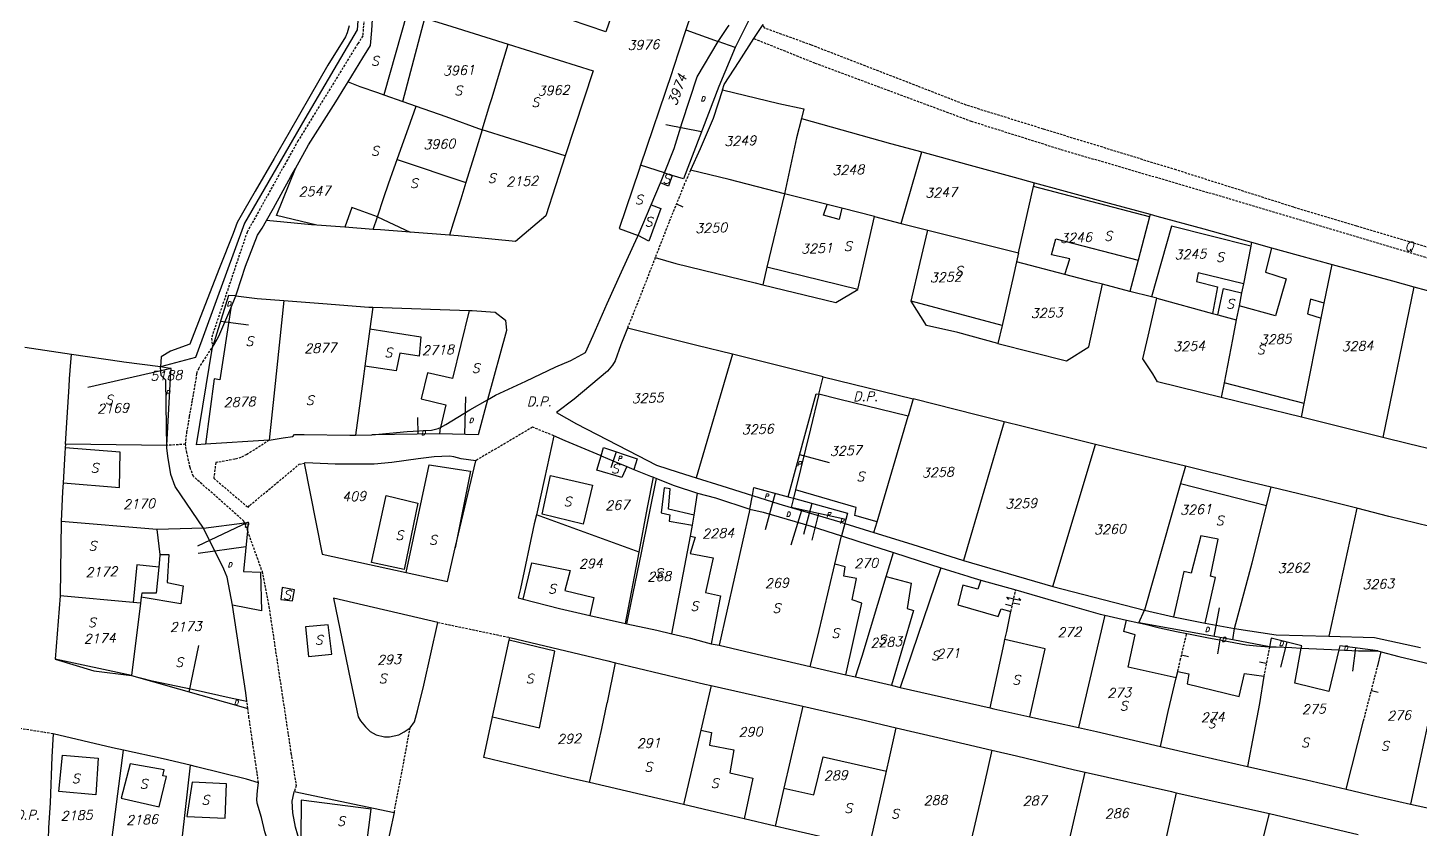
# Model space of a CAD drawing. Extents: x -334462 to -332769, y -29481 to -26664.
# Drawn here: x -334000.6 to -333851.5, y -28649.1 to -28563.3 of the extents above; entities that cross this region are included whole.
import ezdxf
from ezdxf.enums import TextEntityAlignment as Align

# ---------------------------------------------------------------- set-up
doc = ezdxf.new("R2010")
doc.units = 0
doc.header["$MEASUREMENT"] = 0
doc.linetypes.add('HIDDEN', pattern=[0.375, 0.25, -0.125])
for name, color, linetype in [('17', 7, 'CONTINUOUS'), ('18', 7, 'CONTINUOUS'), ('19', 7, 'CONTINUOUS'), ('DP$DIVIDING$LINE', 7, 'CONTINUOUS'), ('EASEMENT$BOUNDA$', 7, 'CONTINUOUS'), ('ENC$$ST$$A$$TEXT', 7, 'CONTINUOUS'), ('ENCRO$$AREA$TEXT', 7, 'CONTINUOUS'), ('ENCROACHED$WALL', 7, 'CONTINUOUS'), ('MAP$SHEET$BOUND$', 7, 'CONTINUOUS'), ('PARCEL$BOUNDARY', 7, 'CONTINUOUS'), ('PARCEL$NUMBER', 7, 'CONTINUOUS'), ('SECTION$$A$', 7, 'CONTINUOUS'), ('STRUC$$FOOTPRINT', 7, 'CONTINUOUS')]:
    doc.layers.add(name, color=color, linetype=linetype)
doc.styles.add('ITALICT', font='ITALICT', dxfattribs={"height": 0.2})

# ---------------------------------------------------------------- blocks, each defined once
blk = doc.blocks.new('HOOK')
at = {"layer": '19', "color": 7, "linetype": 'Continuous'}
for p, q in [((0, 0.75), (-0.17, 0.5)), ((0, 0), (0, 0.75)), ((0, -0.75), (0, 0)), ((0.17, -0.5), (0, -0.75))]:
    blk.add_line(p, q, dxfattribs=at)

msp = doc.modelspace()

# ---------------------------------------------------------------- linework, layer by layer
at = {"layer": '17', "color": 1, "linetype": 'Continuous'}
for p, q in [((-333931.17, -28582.11), (-333930.48, -28582.4)), ((-333877.06, -28630.38), (-333876.33, -28630.56)), ((-333867.99, -28631.31), (-333868.72, -28631.17)), ((-333856.73, -28634.19), (-333856, -28634.38))]:
    msp.add_line(p, q, dxfattribs=at)
at = {"layer": '18', "color": 1, "linetype": 'Continuous'}
for p, q in [((-333895.2, -28625.16), (-333895.93, -28625)), ((-333895.12, -28624.82), (-333894.39, -28624.98))]:
    msp.add_line(p, q, dxfattribs=at)
at = {"layer": 'DP$DIVIDING$LINE', "color": 2, "linetype": 'HIDDEN'}
for p, q in [((-333983.76, -28607.84), (-333985.74, -28607.96)), ((-333977.43, -28616.24), (-333977.12, -28617.12)), ((-333977.07, -28636.15), (-333977.17, -28635.36))]:
    msp.add_line(p, q, dxfattribs=at)
at = {"layer": 'DP$DIVIDING$LINE', "color": 30, "linetype": 'HIDDEN'}
for p, q in [((-333956.71, -28626.92), (-333949.01, -28628.53)), ((-333997.93, -28638.84), (-334002.89, -28638.06)), ((-333961.39, -28647.26), (-333959.68, -28638.19))]:
    msp.add_line(p, q, dxfattribs=at)
at = {"layer": 'DP$DIVIDING$LINE', "color": 2, "linetype": 'HIDDEN'}
for points in [[(-333955.18, -28516.8), (-333955.44, -28517.5), (-333957.2, -28522.67), (-333957.49, -28523.61), (-333958.06, -28528.82), (-333958, -28530.19), (-333957.59, -28533.8), (-333963.49, -28553.32), (-333963.9, -28554.79), (-333964.15, -28555.82), (-333964.27, -28557.05), (-333964.76, -28564.1), (-333965.31, -28564.98), (-333971.71, -28575.36), (-333972.83, -28577.37), (-333977.15, -28585.12), (-333980.98, -28596.49), (-333980.84, -28597.43)], [(-333933.44, -28587.85), (-333935.2, -28592.39), (-333936.42, -28595.42)], [(-333983.76, -28607.84), (-333983.6, -28606.58), (-333983.31, -28604.88), (-333983.01, -28603.13), (-333982.61, -28600.92), (-333982.54, -28600.26), (-333982.33, -28599.74), (-333981.9, -28599), (-333980.84, -28597.43)], [(-333944.29, -28606.94), (-333946.58, -28606.01), (-333952.67, -28609.6)], [(-333974.78, -28607.42), (-333977.19, -28608.95), (-333977.81, -28609.26), (-333978.45, -28609.44), (-333980.51, -28609.81), (-333980.72, -28611.48), (-333977.05, -28614.6), (-333976.87, -28614.39), (-333971.57, -28609.99), (-333971.04, -28609.87)], [(-333977.43, -28616.24), (-333977.49, -28616.08), (-333982.9, -28611.28), (-333983.25, -28610.33), (-333983.6, -28608.77), (-333983.76, -28607.84)], [(-333977.12, -28617.12), (-333975.55, -28621.46), (-333974.82, -28625.21), (-333972.45, -28640.92), (-333971.9, -28644.38), (-333972.1, -28645.01)], [(-333975.94, -28644.11), (-333975.94, -28644.08), (-333976.07, -28643.03), (-333976.24, -28641.91), (-333976.55, -28639.85), (-333976.95, -28637.09), (-333977.07, -28636.15)]]:
    msp.add_lwpolyline(points, dxfattribs=at)
at = {"layer": 'EASEMENT$BOUNDA$', "color": 3, "linetype": 'HIDDEN'}
for points in [[(-333845.84, -28588.23), (-333858.29, -28584.48), (-333865.05, -28582.46), (-333877.63, -28578.47), (-333891.87, -28574.09), (-333900.12, -28571.53), (-333905.3, -28569.51), (-333916.71, -28565.1), (-333921.74, -28563.27), (-333921.89, -28562.88)], [(-333922.86, -28564.4), (-333916.33, -28567.02), (-333899.61, -28573.24), (-333889.98, -28576.28), (-333872.02, -28581.52), (-333855.86, -28586.34), (-333846.12, -28589.24)]]:
    msp.add_lwpolyline(points, dxfattribs=at)
at = {"layer": 'ENC$$ST$$A$$TEXT', "color": 1, "linetype": 'Continuous'}
for p, q in [((-333985.3, -28599.73), (-333994.2, -28601.75)), ((-333953.84, -28606.79), (-333953.73, -28602.76)), ((-333937.63, -28608.64), (-333938.21, -28610.37)), ((-333917.97, -28608.95), (-333914.81, -28609.81)), ((-333920.59, -28613.08), (-333921.67, -28616.99)), ((-333917.78, -28614.93), (-333918.9, -28618.65)), ((-333977.03, -28616.19), (-333982.48, -28618.75)), ((-333915.95, -28615.26), (-333916.65, -28618.12)), ((-333977.29, -28618.83), (-333982.39, -28619.53)), ((-333983.35, -28634.38), (-333982.32, -28629.4)), ((-333865.79, -28629.02), (-333866.47, -28631.7)), ((-333858.42, -28629.65), (-333858.76, -28632.12))]:
    msp.add_line(p, q, dxfattribs=at)
at = {"layer": 'ENCRO$$AREA$TEXT', "color": 5, "linetype": 'Continuous'}
for p, q in [((-333928.49, -28574.4), (-333932.3, -28573.63)), ((-333979.99, -28594.67), (-333977, -28595.04)), ((-333958.83, -28606.75), (-333958.86, -28604.97)), ((-333916.65, -28614.17), (-333917.57, -28617.5)), ((-333873.59, -28628.43), (-333873.02, -28625.35)), ((-333872.92, -28628.56), (-333873.23, -28630.29))]:
    msp.add_line(p, q, dxfattribs=at)
at = {"layer": 'ENCROACHED$WALL', "color": 5, "linetype": 'Continuous'}
for p, q in [((-333920.37, -28556.38), (-333924.89, -28565.36)), ((-333924.89, -28565.36), (-333926.69, -28564.72)), ((-333956.51, -28606.71), (-333963.78, -28606.83)), ((-333881.63, -28626.96), (-333881.04, -28625.6)), ((-333871.58, -28628.8), (-333881.63, -28626.96)), ((-333871.58, -28628.8), (-333871.39, -28627.56)), ((-333867.63, -28629.52), (-333871.58, -28628.8))]:
    msp.add_line(p, q, dxfattribs=at)
for points in [[(-333924.89, -28565.36), (-333926.62, -28569.54), (-333930.42, -28579.43), (-333931.64, -28579.06)], [(-333978.36, -28591.96), (-333979.13, -28591.9), (-333980.84, -28597.43)], [(-333918.63, -28613.62), (-333912.84, -28615.22), (-333913.02, -28615.91)]]:
    msp.add_lwpolyline(points, dxfattribs=at)
at = {"layer": 'MAP$SHEET$BOUND$', "color": 6, "linetype": 'Continuous'}
msp.add_lwpolyline([(-333956.26, -28516.46), (-333958.17, -28523.2), (-333958.68, -28528.05), (-333958.36, -28533.69), (-333964.73, -28554.66), (-333965.37, -28563.45), (-333970.95, -28573.01), (-333977.44, -28584.16), (-333982.66, -28598.56), (-333986.44, -28599.55)], dxfattribs=at)
at = {"layer": 'PARCEL$BOUNDARY', "color": 7, "linetype": 'Continuous'}
for p, q in [((-333927.04, -28554.09), (-333930.15, -28563.46)), ((-333930.15, -28563.46), (-333926.69, -28564.72)), ((-333922.86, -28564.4), (-333921.89, -28562.88)), ((-333962.52, -28570.42), (-333960.46, -28571.14)), ((-333960.46, -28571.14), (-333959.03, -28571.65)), ((-333943.09, -28576.97), (-333951.99, -28574.18)), ((-333907.08, -28584.2), (-333904.89, -28576.53)), ((-333932.88, -28579.83), (-333932.46, -28578.78)), ((-333933.89, -28582.22), (-333932.88, -28579.83)), ((-333894.54, -28587.33), (-333892.92, -28580.25)), ((-333892.92, -28580.25), (-333892.83, -28579.83)), ((-333935.27, -28585.48), (-333933.89, -28582.22)), ((-333919.61, -28581.01), (-333921.47, -28588.87)), ((-333915.04, -28582.17), (-333919.61, -28581.01)), ((-333913.46, -28582.57), (-333915.04, -28582.17)), ((-333963.66, -28584.83), (-333963.2, -28583.5)), ((-333909.97, -28583.46), (-333913.46, -28582.57)), ((-333911.73, -28591.27), (-333909.97, -28583.46)), ((-333909.97, -28583.46), (-333907.08, -28584.2)), ((-333880.51, -28583.49), (-333881.72, -28588.13)), ((-333880.43, -28583.21), (-333880.51, -28583.49)), ((-333966.67, -28584.6), (-333969.68, -28584.37)), ((-333963.66, -28584.83), (-333966.67, -28584.6)), ((-333955.46, -28585.44), (-333959.7, -28585.13)), ((-333907.08, -28584.2), (-333904.23, -28584.93)), ((-333869.66, -28586.63), (-333870.44, -28590.65)), ((-333869.57, -28586.2), (-333869.66, -28586.63)), ((-333869.57, -28586.2), (-333867.44, -28586.79)), ((-333894.54, -28587.33), (-333894.75, -28588.29)), ((-333881.72, -28588.13), (-333882.59, -28591.47)), ((-333921.47, -28588.87), (-333921.92, -28590.77)), ((-333889.56, -28589.65), (-333894.75, -28588.29)), ((-333861.78, -28592.72), (-333860.95, -28588.58)), ((-333882.59, -28591.47), (-333885.52, -28590.71)), ((-333870.44, -28590.65), (-333870.63, -28591.61)), ((-333852.19, -28590.98), (-333855.51, -28607.1)), ((-333852.19, -28590.98), (-333846.99, -28592.39)), ((-333978.91, -28593.26), (-333978.36, -28591.96)), ((-333880.28, -28592.06), (-333882.59, -28591.47)), ((-333879.72, -28592.2), (-333880.28, -28592.06)), ((-333879.72, -28592.2), (-333873.74, -28593.83)), ((-333870.63, -28591.61), (-333870.91, -28593.02)), ((-333963.68, -28593.17), (-333963.99, -28595.48)), ((-333963.68, -28593.17), (-333953.35, -28593.52)), ((-333873.74, -28593.83), (-333873.19, -28593.98)), ((-333873.19, -28593.98), (-333871.2, -28594.53)), ((-333870.91, -28593.02), (-333871.2, -28594.53)), ((-333862.1, -28594.33), (-333861.78, -28592.72)), ((-333963.99, -28595.48), (-333964.53, -28599.47)), ((-333896.28, -28595.11), (-333896.75, -28597.06)), ((-333863.92, -28603.49), (-333862.1, -28594.33)), ((-333925.17, -28598.21), (-333929.07, -28611.44)), ((-333915.46, -28600.63), (-333925.17, -28598.21)), ((-333915.9, -28602.49), (-333915.46, -28600.63)), ((-333915.46, -28600.63), (-333905.82, -28602.98)), ((-333872.52, -28601.26), (-333872.83, -28602.84)), ((-333905.82, -28602.98), (-333906.36, -28604.85)), ((-333864.21, -28604.95), (-333863.92, -28603.49)), ((-333909.68, -28616.15), (-333906.36, -28604.85)), ((-333896.07, -28605.43), (-333900.42, -28620.27)), ((-333974.78, -28607.42), (-333981.6, -28607.84)), ((-333965.54, -28606.86), (-333963.78, -28606.83)), ((-333996.61, -28607.82), (-333996.63, -28608.21)), ((-333985.74, -28607.96), (-333996.61, -28607.82)), ((-333890.87, -28623.08), (-333886.27, -28607.87)), ((-333954.85, -28618.92), (-333952.67, -28609.6)), ((-333936.49, -28610.22), (-333935.74, -28610.53)), ((-333876.65, -28610.18), (-333877.19, -28612.05)), ((-333933.62, -28611.38), (-333933.3, -28611.49)), ((-333877.19, -28612.05), (-333881.04, -28625.6)), ((-333929.28, -28615.42), (-333928.91, -28613.06)), ((-333918.41, -28612.73), (-333918.63, -28613.62)), ((-333867.96, -28614.4), (-333867.47, -28612.43)), ((-333923.29, -28614.78), (-333926.59, -28629.36)), ((-333918.63, -28613.62), (-333918.87, -28614.6)), ((-333858.29, -28614.67), (-333861.3, -28628.4)), ((-333997.05, -28616.1), (-333997.17, -28624.08)), ((-333986.81, -28616.96), (-333997.05, -28616.1)), ((-333935.17, -28619.38), (-333946.17, -28615.4)), ((-333929.65, -28617.67), (-333929.46, -28616.5)), ((-333929.46, -28616.5), (-333929.28, -28615.42)), ((-333913.13, -28616.32), (-333910.01, -28617.28)), ((-333910.01, -28617.28), (-333909.68, -28616.15)), ((-333981.83, -28616.83), (-333986.81, -28616.96)), ((-333986.81, -28616.96), (-333986.49, -28619.65)), ((-333931.65, -28628.14), (-333929.65, -28617.67)), ((-333914.2, -28620.69), (-333913.48, -28617.66)), ((-333936.64, -28627.03), (-333935.17, -28619.38)), ((-333908.71, -28622.01), (-333907.92, -28619.44)), ((-333900.42, -28620.27), (-333890.87, -28623.08)), ((-333902.86, -28621.06), (-333907.19, -28633.87)), ((-333898.58, -28622.38), (-333894.83, -28623.44)), ((-333890.87, -28623.08), (-333881.04, -28625.6)), ((-333997.17, -28624.08), (-333997.7, -28630.86)), ((-333989.34, -28624.8), (-333997.17, -28624.08)), ((-333988.56, -28624.87), (-333989.52, -28632.6)), ((-333988.56, -28624.87), (-333989.34, -28624.8)), ((-333988.49, -28624.22), (-333988.56, -28624.87)), ((-333885.27, -28626.14), (-333888.12, -28638.18)), ((-333885.27, -28626.14), (-333882.97, -28626.66)), ((-333882.97, -28626.66), (-333881.63, -28626.96)), ((-333881.04, -28625.6), (-333877.94, -28626.33)), ((-333877.94, -28626.33), (-333874.52, -28627)), ((-333936.64, -28627.03), (-333936.47, -28627.07)), ((-333874.52, -28627), (-333871.39, -28627.56)), ((-333950.85, -28637.04), (-333949.07, -28628.82)), ((-333949.07, -28628.82), (-333949.01, -28628.53)), ((-333927.44, -28629.21), (-333926.59, -28629.36)), ((-333856.09, -28631.7), (-333855.67, -28630.07)), ((-333856.05, -28629.97), (-333855.67, -28630.07)), ((-333916.83, -28631.65), (-333913.03, -28632.52)), ((-333913.03, -28632.52), (-333911.98, -28632.76)), ((-333911.98, -28632.76), (-333908.14, -28633.65)), ((-333877.64, -28632.86), (-333877.48, -28632.18)), ((-333849.38, -28631.6), (-333852.53, -28646.37)), ((-333927.43, -28633.69), (-333928.54, -28638.45)), ((-333927.43, -28633.69), (-333917.63, -28635.9)), ((-333907.19, -28633.87), (-333897.58, -28636.08)), ((-333917.63, -28635.9), (-333919.66, -28644.66)), ((-333893.32, -28637.03), (-333888.12, -28638.18)), ((-333928.54, -28638.45), (-333930.4, -28646.42)), ((-333859.45, -28644.77), (-333857.57, -28637.46)), ((-333991.74, -28651.07), (-333990.4, -28640.59)), ((-333983.25, -28642.22), (-333984.42, -28652.64)), ((-333910.51, -28651.07), (-333908.67, -28642.83)), ((-333919.66, -28644.66), (-333920.6, -28648.73)), ((-333972.1, -28645.01), (-333961.39, -28647.26)), ((-333877.66, -28645.15), (-333880.48, -28657.81)), ((-333877.66, -28645.15), (-333867.65, -28647.37)), ((-333870.83, -28660.03), (-333867.65, -28647.37)), ((-333867.65, -28647.37), (-333858.15, -28649.62)), ((-333920.6, -28648.73), (-333923.93, -28647.95))]:
    msp.add_line(p, q, dxfattribs=at)
at = {"layer": 'PARCEL$BOUNDARY', "color": 2, "linetype": 'HIDDEN'}
for p, q in [((-333895.34, -28625.76), (-333894.83, -28623.44)), ((-333857.57, -28637.46), (-333856.09, -28631.7))]:
    msp.add_line(p, q, dxfattribs=at)
at = {"layer": 'PARCEL$BOUNDARY', "color": 7, "linetype": 'Continuous'}
for points in [[(-333937.32, -28559.63), (-333938.72, -28563.69), (-333944.41, -28561.76), (-333947.12, -28560.89)], [(-333966.33, -28569.05), (-333964.76, -28566.47), (-333963.95, -28565.13), (-333963.79, -28563.53), (-333963.61, -28560.5)], [(-333958.12, -28562.21), (-333955.22, -28563.1), (-333949.19, -28565.01)], [(-333966.23, -28563.04), (-333966.44, -28563.8), (-333966.62, -28564.21), (-333968.51, -28567.25), (-333970.43, -28570.61), (-333972.65, -28574.47), (-333974.25, -28577.25), (-333976.27, -28580.73), (-333977.5, -28582.86), (-333978.22, -28584.08), (-333978.66, -28585.29), (-333980.1, -28588.95), (-333981.43, -28592.35), (-333983.27, -28597.12), (-333985.37, -28597.89), (-333986.37, -28598.48), (-333986.44, -28599.55)], [(-333930.15, -28563.46), (-333931.52, -28567.59), (-333931.71, -28568.16), (-333935.02, -28577.94)], [(-333926.69, -28564.72), (-333925.68, -28563.21), (-333925.52, -28562.95)], [(-333951.99, -28574.18), (-333951.14, -28571.46), (-333950.9, -28570.7), (-333950.1, -28568.06), (-333949.19, -28565.01)], [(-333949.19, -28565.01), (-333940.07, -28567.84), (-333943.09, -28576.97)], [(-333932.46, -28578.78), (-333931.4, -28576.17), (-333930.55, -28573.38), (-333928.95, -28568.5), (-333926.69, -28564.72)], [(-333926.23, -28569.88), (-333926.05, -28569.31), (-333924.44, -28566.84), (-333922.86, -28564.4)], [(-333971.98, -28578.31), (-333970.59, -28575.79), (-333967.64, -28571.19), (-333966.68, -28569.62), (-333966.33, -28569.05)], [(-333966.33, -28569.05), (-333965.07, -28569.52), (-333963.18, -28570.18), (-333962.52, -28570.42)], [(-333926.23, -28569.88), (-333927.24, -28572.95), (-333928.62, -28576.2), (-333929.65, -28578.5)], [(-333926.23, -28569.88), (-333920.2, -28571.34), (-333917.51, -28571.93), (-333917.77, -28572.95)], [(-333961.09, -28577.34), (-333960.88, -28576.75), (-333959.88, -28573.95), (-333959.03, -28571.65)], [(-333959.03, -28571.65), (-333955.85, -28572.76), (-333951.99, -28574.18)], [(-333917.77, -28572.95), (-333918.3, -28575.02), (-333919.61, -28581.01)], [(-333917.77, -28572.95), (-333908.23, -28575.63), (-333904.89, -28576.53)], [(-333951.99, -28574.18), (-333952.69, -28576.48), (-333953.71, -28579.81)], [(-333963.2, -28583.5), (-333962.5, -28581.43), (-333962, -28579.97), (-333961.4, -28578.23), (-333961.09, -28577.34)], [(-333943.09, -28576.97), (-333945.17, -28583.39), (-333948.39, -28586.12), (-333950.93, -28585.87), (-333954.55, -28585.51), (-333955.46, -28585.44)], [(-333904.89, -28576.53), (-333900.09, -28577.86), (-333895, -28579.24), (-333892.83, -28579.83)], [(-333975.07, -28583.88), (-333974.34, -28582.56), (-333972.46, -28579.18), (-333971.98, -28578.31)], [(-333935.02, -28577.94), (-333935.17, -28578.42), (-333937.31, -28584.72), (-333935.27, -28585.48)], [(-333919.61, -28581.01), (-333925.53, -28579.5), (-333929.65, -28578.5)], [(-333953.71, -28579.81), (-333954.25, -28581.59), (-333955.07, -28584.18), (-333955.46, -28585.44)], [(-333892.83, -28579.83), (-333889.91, -28580.63), (-333884.82, -28582.01), (-333880.43, -28583.21)], [(-333880.43, -28583.21), (-333879.73, -28583.4), (-333874.67, -28584.78), (-333869.57, -28586.2)], [(-333978.36, -28591.96), (-333978.24, -28591.64), (-333977.31, -28588.78), (-333976.03, -28585.46), (-333975.52, -28584.7), (-333975.07, -28583.88)], [(-333969.68, -28584.37), (-333970.26, -28584.33), (-333975.07, -28583.88)], [(-333959.7, -28585.13), (-333962.85, -28584.89), (-333963.66, -28584.83)], [(-333906.03, -28592.53), (-333905.08, -28588.38), (-333904.23, -28584.93)], [(-333904.23, -28584.93), (-333903.4, -28585.14), (-333895.82, -28587.03), (-333894.54, -28587.33)], [(-333951.4, -28603.08), (-333950.55, -28602.6), (-333947.3, -28601.1), (-333944.08, -28599.56), (-333942.48, -28598.86), (-333940.91, -28598.01), (-333940.07, -28596.2), (-333938.57, -28592.78), (-333937.04, -28589.36), (-333935.33, -28585.64), (-333935.27, -28585.48)], [(-333933.44, -28587.85), (-333931.22, -28588.47), (-333922.75, -28590.56), (-333921.92, -28590.77)], [(-333867.44, -28586.79), (-333864.58, -28587.58), (-333860.95, -28588.58)], [(-333894.75, -28588.29), (-333895.08, -28589.76), (-333896.28, -28595.11)], [(-333885.52, -28590.71), (-333886.42, -28590.48), (-333889.56, -28589.65)], [(-333860.95, -28588.58), (-333854.49, -28590.35), (-333852.19, -28590.98)], [(-333921.92, -28590.77), (-333918.52, -28591.6), (-333914.08, -28592.67), (-333911.73, -28591.27)], [(-333896.75, -28597.06), (-333889.39, -28598.9), (-333887.01, -28597.42), (-333885.52, -28590.71)], [(-333978.36, -28591.96), (-333976.07, -28592.23), (-333973.22, -28592.45)], [(-333973.22, -28592.45), (-333974.21, -28602.03), (-333974.78, -28607.42)], [(-333973.22, -28592.45), (-333969.03, -28592.77), (-333964.11, -28593.15), (-333963.68, -28593.17)], [(-333896.75, -28597.06), (-333901.04, -28595.89), (-333904.4, -28595.11), (-333906.03, -28592.53)], [(-333872.83, -28602.84), (-333879.63, -28601.17), (-333880.16, -28600.3), (-333881.2, -28598.69), (-333880.65, -28596.25), (-333879.72, -28592.2)], [(-333980.84, -28597.43), (-333980.67, -28597.17), (-333980.18, -28596.26), (-333978.91, -28593.26)], [(-333953.35, -28593.52), (-333953.04, -28593.53), (-333950.57, -28593.7), (-333949.49, -28594.55), (-333949.35, -28595.66), (-333951.4, -28603.08)], [(-333936.42, -28595.42), (-333937.14, -28597.2), (-333937.73, -28598.92), (-333938.03, -28599.37), (-333938.54, -28600), (-333942.12, -28603.01), (-333944.03, -28604.43), (-333941.86, -28605.66), (-333935.29, -28609.06), (-333933.29, -28610.08), (-333930.97, -28610.84), (-333929.07, -28611.44)], [(-333925.17, -28598.21), (-333928.98, -28597.26), (-333936.42, -28595.42)], [(-333871.2, -28594.53), (-333871.61, -28596.63), (-333872.52, -28601.26)], [(-333996.61, -28607.82), (-333996.5, -28606.08), (-333996.21, -28601.65), (-333996.16, -28600.84), (-333996.02, -28599.06), (-333995.96, -28598.23)], [(-333981.6, -28607.84), (-333982.56, -28607.9), (-333980.84, -28597.43)], [(-333985.74, -28607.96), (-333985.32, -28600.11), (-333985.3, -28599.73), (-333985.6, -28599.68), (-333986.44, -28599.55)], [(-333985.74, -28607.96), (-333985.79, -28606), (-333985.84, -28600.98), (-333986.06, -28600.77), (-333986.35, -28600.49), (-333986.44, -28599.55)], [(-333964.53, -28599.47), (-333964.72, -28600.83), (-333965.54, -28606.86)], [(-333956.45, -28606.03), (-333955.85, -28605.71), (-333953.28, -28604.15), (-333951.4, -28603.08)], [(-333915.9, -28602.49), (-333916.8, -28606.18), (-333918.41, -28612.73)], [(-333906.36, -28604.85), (-333913.8, -28603.01), (-333915.9, -28602.49)], [(-333896.07, -28605.43), (-333898.92, -28604.73), (-333905.82, -28602.98)], [(-333864.21, -28604.95), (-333868.89, -28603.8), (-333872.83, -28602.84)], [(-333963.78, -28606.83), (-333960.01, -28606.46), (-333957.4, -28606.33), (-333956.7, -28606.17), (-333956.45, -28606.03)], [(-333886.27, -28607.87), (-333894.03, -28605.93), (-333896.07, -28605.43)], [(-333855.51, -28607.1), (-333863.51, -28605.12), (-333864.21, -28604.95)], [(-333974.78, -28607.42), (-333973.28, -28607.16), (-333972.27, -28607.01), (-333972.07, -28606.79), (-333971.04, -28606.81), (-333966.14, -28606.87), (-333965.54, -28606.86)], [(-333944.29, -28606.94), (-333945.3, -28611.52), (-333946.17, -28615.4)], [(-333939.24, -28609.09), (-333943.08, -28607.48), (-333944.29, -28606.94)], [(-333846.82, -28609.24), (-333852.75, -28607.79), (-333855.51, -28607.1)], [(-333996.63, -28608.21), (-333996.67, -28608.81), (-333996.85, -28611.98)], [(-333981.83, -28616.83), (-333984.85, -28612.38), (-333985.33, -28611.07), (-333985.65, -28609.12), (-333985.74, -28608.21), (-333985.74, -28607.96)], [(-333939.24, -28609.09), (-333937.86, -28609.66), (-333936.49, -28610.22)], [(-333876.65, -28610.18), (-333878.27, -28609.78), (-333886.27, -28607.87)], [(-333952.67, -28609.6), (-333954.24, -28609.41), (-333955.02, -28609.18), (-333955.48, -28609.11), (-333957.11, -28609.2), (-333958.84, -28609.41), (-333961.66, -28609.81), (-333963.54, -28609.97), (-333967.71, -28609.97), (-333970.12, -28609.87), (-333970.88, -28609.83), (-333971.04, -28609.87)], [(-333971.04, -28609.87), (-333969.1, -28619.62), (-333960.11, -28621.58)], [(-333935.74, -28610.53), (-333933.93, -28611.27), (-333933.62, -28611.38)], [(-333867.47, -28612.43), (-333870.47, -28611.71), (-333876.65, -28610.18)], [(-333996.85, -28611.98), (-333996.91, -28612.89), (-333997.05, -28616.1)], [(-333935.17, -28619.38), (-333934.25, -28614.63), (-333933.62, -28611.38)], [(-333933.3, -28611.49), (-333931.4, -28612.24), (-333928.91, -28613.06)], [(-333929.07, -28611.44), (-333926.31, -28612.31), (-333923.02, -28613.33)], [(-333928.91, -28613.06), (-333926.99, -28613.59), (-333923.29, -28614.78)], [(-333923.02, -28613.33), (-333920.2, -28614.21), (-333918.87, -28614.6)], [(-333858.29, -28614.67), (-333862.58, -28613.6), (-333867.47, -28612.43)], [(-333923.29, -28614.78), (-333921.89, -28615.12), (-333916.73, -28616.6), (-333913.48, -28617.66)], [(-333918.87, -28614.6), (-333913.65, -28616.16), (-333913.13, -28616.32)], [(-333871.39, -28627.56), (-333869.51, -28620.54), (-333868.46, -28616.43), (-333867.96, -28614.4)], [(-333849.02, -28616.99), (-333854.86, -28615.56), (-333858.29, -28614.67)], [(-333946.17, -28615.4), (-333946.39, -28616.35), (-333947.87, -28623.28), (-333948.11, -28624.29), (-333947.59, -28624.42)], [(-333978.7, -28625.08), (-333979.29, -28622.07), (-333979.63, -28621.2), (-333979.86, -28620.74), (-333981.2, -28618.07), (-333981.83, -28616.83)], [(-333913.48, -28617.66), (-333911.63, -28618.26), (-333907.92, -28619.44)], [(-333910.01, -28617.28), (-333905.94, -28618.54), (-333900.42, -28620.27)], [(-333960.11, -28621.58), (-333955.7, -28622.54), (-333954.85, -28618.92)], [(-333907.92, -28619.44), (-333906.5, -28619.89), (-333902.86, -28621.06)], [(-333986.6, -28620.99), (-333986.89, -28623.79), (-333988.44, -28623.78), (-333988.49, -28624.22)], [(-333986.49, -28619.65), (-333986.48, -28619.76), (-333986.6, -28620.99)], [(-333916.83, -28631.65), (-333916.03, -28628.38), (-333914.2, -28620.69)], [(-333911.98, -28632.76), (-333911.29, -28630.53), (-333908.71, -28622.01)], [(-333902.86, -28621.06), (-333901.36, -28621.54), (-333899.95, -28621.98), (-333899.65, -28622.07), (-333898.58, -28622.38)], [(-333894.83, -28623.44), (-333890.54, -28624.66), (-333885.79, -28626.02), (-333885.27, -28626.14)], [(-333977.17, -28635.36), (-333977.29, -28634.44), (-333978.7, -28625.08)], [(-333956.71, -28626.92), (-333967.89, -28624.31), (-333966.07, -28633.15), (-333965.26, -28637.01), (-333965, -28637.45), (-333964.46, -28638.11), (-333963.96, -28638.61), (-333963.33, -28638.96), (-333962.45, -28639.17), (-333961.9, -28639.17), (-333960.9, -28638.96), (-333960.32, -28638.64), (-333959.68, -28638.19)], [(-333947.59, -28624.42), (-333943.7, -28625.44), (-333940.45, -28626.17)], [(-333959.68, -28638.19), (-333959.21, -28637.56), (-333958.89, -28636.4), (-333958.23, -28633.63), (-333956.71, -28626.92)], [(-333940.45, -28626.17), (-333936.93, -28626.97), (-333936.64, -28627.03)], [(-333895.98, -28628.75), (-333895.79, -28627.88), (-333895.34, -28625.76)], [(-333881.63, -28626.96), (-333880.97, -28627.11), (-333879.44, -28627.49), (-333877.62, -28627.9), (-333876.51, -28628.12)], [(-333936.47, -28627.07), (-333933.25, -28627.76), (-333931.65, -28628.14)], [(-333931.65, -28628.14), (-333929.67, -28628.62), (-333927.44, -28629.21)], [(-333876.51, -28628.12), (-333874.37, -28628.55), (-333872.6, -28628.87), (-333870.13, -28629.31), (-333869.04, -28629.43), (-333868.14, -28629.51), (-333867.63, -28629.52)], [(-333871.39, -28627.56), (-333866.92, -28628.25), (-333861.3, -28628.4)], [(-333861.3, -28628.4), (-333856.41, -28628.53), (-333851.49, -28629.6)], [(-333949.01, -28628.53), (-333938.52, -28631.03), (-333937.68, -28631.23)], [(-333926.59, -28629.36), (-333922.51, -28630.33), (-333916.83, -28631.65)], [(-333897.58, -28636.08), (-333896.06, -28629.14), (-333895.98, -28628.75)], [(-333867.63, -28629.52), (-333866.95, -28629.54), (-333865.26, -28629.6), (-333864.3, -28629.66), (-333864.24, -28629.66)], [(-333864.24, -28629.66), (-333862.6, -28629.76), (-333860.22, -28629.87)], [(-333860.22, -28629.87), (-333858.13, -28629.97), (-333856.93, -28629.97), (-333856.05, -28629.97)], [(-333997.7, -28630.86), (-333993.57, -28632.11), (-333989.52, -28632.6)], [(-333940.49, -28644.07), (-333939.47, -28639.71), (-333939.14, -28638.29), (-333938.57, -28635.53), (-333938.56, -28635.49), (-333937.68, -28631.23)], [(-333937.68, -28631.23), (-333928.13, -28633.53), (-333927.43, -28633.69)], [(-333855.67, -28630.07), (-333853.79, -28630.56), (-333849.72, -28631.52), (-333849.38, -28631.6)], [(-333989.52, -28632.6), (-333987.32, -28633.17), (-333983.04, -28634.05), (-333978.74, -28635.03), (-333977.17, -28635.36)], [(-333879.33, -28640.2), (-333878.49, -28636.44), (-333877.64, -28632.86)], [(-333868.25, -28632.68), (-333868.73, -28635.59), (-333869.33, -28638.77), (-333869.99, -28642.33)], [(-333908.14, -28633.65), (-333908.03, -28633.67), (-333907.19, -28633.87)], [(-333852.53, -28646.37), (-333848.95, -28647.17), (-333845.93, -28647.83), (-333844.77, -28643.43), (-333843.66, -28639.04), (-333842.2, -28633.36)], [(-333917.63, -28635.9), (-333911.51, -28637.28), (-333907.64, -28638.19)], [(-333940.49, -28644.07), (-333942.86, -28643.52), (-333951.79, -28641.38), (-333950.85, -28637.04)], [(-333897.58, -28636.08), (-333897.17, -28636.17), (-333893.32, -28637.03)], [(-333997.93, -28638.84), (-333998.05, -28641.32), (-333998.23, -28646.22), (-333998.43, -28648.91), (-333998.45, -28650.11)], [(-333990.4, -28640.59), (-333991.56, -28640.33), (-333997.93, -28638.84)], [(-333908.67, -28642.83), (-333908.36, -28641.42), (-333907.64, -28638.19)], [(-333907.64, -28638.19), (-333903.17, -28639.25), (-333897.37, -28640.6)], [(-333888.12, -28638.18), (-333886.19, -28638.61), (-333879.33, -28640.2)], [(-333879.33, -28640.2), (-333874.99, -28641.2), (-333869.99, -28642.33)], [(-333983.25, -28642.22), (-333986.14, -28641.54), (-333990.4, -28640.59)], [(-333897.37, -28640.6), (-333898.18, -28644.11), (-333900.34, -28653.4)], [(-333897.37, -28640.6), (-333894.75, -28641.22), (-333888.53, -28642.71), (-333887.39, -28642.97)], [(-333975.94, -28644.11), (-333977.22, -28643.71), (-333982.58, -28642.37), (-333983.25, -28642.22)], [(-333890.33, -28655.61), (-333889.21, -28650.81), (-333887.39, -28642.97)], [(-333887.39, -28642.97), (-333878.16, -28645.04), (-333877.66, -28645.15)], [(-333869.99, -28642.33), (-333863.7, -28643.76), (-333859.45, -28644.77)], [(-333971.99, -28657.24), (-333972.59, -28655.38), (-333973.23, -28653.16), (-333973.62, -28652.31), (-333973.91, -28651.69), (-333974.43, -28650.97), (-333975.09, -28649.88), (-333975.26, -28649.35), (-333975.62, -28647.79), (-333976.08, -28646.28), (-333976.11, -28645.88), (-333976.02, -28644.93), (-333975.94, -28644.11)], [(-333930.4, -28646.42), (-333934.84, -28645.38), (-333940.49, -28644.07)], [(-333859.45, -28644.77), (-333856.28, -28645.53), (-333852.53, -28646.37)], [(-333968.38, -28667.9), (-333967.89, -28666.03), (-333967.11, -28663.08), (-333966.82, -28662.15), (-333966.76, -28661.74), (-333966.82, -28661.48), (-333967.43, -28659.81), (-333968.53, -28657.15), (-333969.67, -28654.54), (-333970.86, -28651.9), (-333971.48, -28650.56), (-333971.96, -28648.83), (-333972.24, -28647.32), (-333972.34, -28646.06), (-333972.16, -28645.23), (-333972.1, -28645.01)], [(-333961.39, -28647.26), (-333961.85, -28649.42), (-333963.1, -28654.56), (-333963.3, -28655.37)], [(-333923.93, -28647.95), (-333926.95, -28647.24), (-333930.4, -28646.42)], [(-333910.51, -28651.07), (-333911.14, -28650.92), (-333919.06, -28649.09), (-333920.6, -28648.73)]]:
    msp.add_lwpolyline(points, dxfattribs=at)
at = {"layer": 'PARCEL$BOUNDARY', "color": 2, "linetype": 'HIDDEN'}
for points in [[(-333929.65, -28578.5), (-333930.29, -28579.93), (-333931.96, -28584.05), (-333933.44, -28587.85)], [(-333877.48, -28632.18), (-333877.2, -28630.97), (-333876.51, -28628.12)], [(-333867.63, -28629.52), (-333868.21, -28632.45), (-333868.25, -28632.68)]]:
    msp.add_lwpolyline(points, dxfattribs=at)
at = {"layer": 'SECTION$$A$', "color": 7, "linetype": 'Continuous'}
msp.add_line((-333995.96, -28598.23), (-334000.95, -28597.49), dxfattribs=at)
msp.add_lwpolyline([(-333986.44, -28599.55), (-333990.36, -28599.06), (-333990.57, -28599.03), (-333995.96, -28598.23)], dxfattribs=at)
at = {"layer": 'STRUC$$FOOTPRINT', "color": 1, "linetype": 'Continuous'}
for p, q in [((-333960.01, -28561.62), (-333962.52, -28570.42)), ((-333960.46, -28571.14), (-333958.12, -28562.21)), ((-333961.09, -28577.34), (-333953.71, -28579.81)), ((-333932.46, -28578.78), (-333935.02, -28577.94)), ((-333932.46, -28578.78), (-333931.64, -28579.06)), ((-333880.51, -28583.49), (-333892.92, -28580.25)), ((-333963.2, -28583.5), (-333959.7, -28585.13)), ((-333911.73, -28591.27), (-333921.47, -28588.87)), ((-333896.28, -28595.11), (-333906.03, -28592.53)), ((-333863.92, -28603.49), (-333872.52, -28601.26)), ((-333956.51, -28606.71), (-333956.45, -28606.03)), ((-333944.64, -28611.2), (-333940.17, -28612.22)), ((-333877.19, -28612.05), (-333867.96, -28614.4)), ((-333923.29, -28614.78), (-333923.02, -28613.33)), ((-333919.19, -28613.47), (-333918.63, -28613.62)), ((-333913.02, -28615.91), (-333918.87, -28614.6)), ((-333981.83, -28616.83), (-333977.43, -28616.24)), ((-333913.13, -28616.32), (-333913.48, -28617.66)), ((-333913.02, -28615.91), (-333913.13, -28616.32)), ((-333960.34, -28621.24), (-333963.83, -28620.49)), ((-333972.09, -28623.42), (-333973.39, -28623.18)), ((-333968.46, -28627.18), (-333970.9, -28627.39)), ((-333989.52, -28632.6), (-333997.7, -28630.86)), ((-333989.52, -28632.6), (-333977.07, -28636.15)), ((-333997.32, -28645.03), (-333996.92, -28641.12)), ((-333979.34, -28644.2), (-333983.03, -28644.02)), ((-333990.64, -28645.74), (-333986.57, -28646.66)), ((-333963.88, -28646.91), (-333971.36, -28645.94))]:
    msp.add_line(p, q, dxfattribs=at)
for points in [[(-333969.68, -28584.37), (-333974.01, -28583.36), (-333971.98, -28578.31)], [(-333931.64, -28579.06), (-333932.03, -28580.22), (-333932.88, -28579.83)], [(-333933.89, -28582.22), (-333932.84, -28582.6), (-333934.11, -28586.1), (-333935.27, -28585.48)], [(-333913.46, -28582.57), (-333913.74, -28583.76), (-333915.41, -28583.31), (-333915.04, -28582.17)], [(-333963.2, -28583.5), (-333965.94, -28582.49), (-333966.67, -28584.6)], [(-333869.66, -28586.63), (-333878.15, -28584.47), (-333880.28, -28592.06)], [(-333889.56, -28589.65), (-333889.04, -28587.99), (-333890.99, -28587.55), (-333890.52, -28585.85), (-333881.72, -28588.13)], [(-333867.44, -28586.79), (-333868.09, -28589.43), (-333865.85, -28590.13), (-333867.01, -28594.1), (-333870.91, -28593.02)], [(-333870.44, -28590.65), (-333875.3, -28589.5), (-333875.47, -28590.42), (-333873.2, -28590.99), (-333873.74, -28593.83)], [(-333873.19, -28593.98), (-333872.58, -28591.16), (-333870.63, -28591.61)], [(-333861.78, -28592.72), (-333863.25, -28592.32), (-333863.58, -28593.89), (-333862.1, -28594.33)], [(-333978.91, -28593.26), (-333980.07, -28600.95), (-333980.67, -28600.85), (-333981.6, -28607.84)], [(-333953.35, -28593.52), (-333955.16, -28600.8), (-333957.83, -28600.19), (-333958.52, -28602.98), (-333955.86, -28603.61), (-333956.45, -28606.03)], [(-333963.99, -28595.48), (-333958.53, -28596.33), (-333958.72, -28598.39), (-333960.79, -28598.07), (-333961.17, -28599.98), (-333964.53, -28599.47)], [(-333951.4, -28603.08), (-333952.42, -28606.83), (-333956.51, -28606.71)], [(-333919.19, -28613.47), (-333916.21, -28602.43), (-333915.9, -28602.49)], [(-333996.85, -28611.98), (-333990.8, -28612.47), (-333990.76, -28608.68), (-333996.63, -28608.21)], [(-333936.49, -28610.22), (-333937.02, -28611.39), (-333939.71, -28610.62), (-333939.24, -28609.09)], [(-333939.24, -28609.09), (-333938.97, -28608.19), (-333935.36, -28609.4), (-333935.74, -28610.53)], [(-333960.11, -28621.58), (-333957.66, -28610.05), (-333953.22, -28610.72), (-333954.85, -28618.92)], [(-333940.17, -28612.22), (-333941.14, -28616.4), (-333945.53, -28615.32), (-333944.64, -28611.2)], [(-333936.47, -28627.07), (-333934.91, -28619.47), (-333933.3, -28611.49)], [(-333963.83, -28620.49), (-333962.25, -28613.34), (-333958.85, -28614.15), (-333960.34, -28621.24)], [(-333929.28, -28615.42), (-333932.02, -28614.78), (-333931.83, -28612.61), (-333932.49, -28612.49), (-333932.81, -28615.17), (-333931.86, -28615.41), (-333931.94, -28616.08), (-333929.46, -28616.5)], [(-333923.02, -28613.33), (-333922.86, -28612.46), (-333919.19, -28613.47)], [(-333909.68, -28616.15), (-333912.05, -28615.46), (-333911.9, -28614.63), (-333918.41, -28612.73)], [(-333977.43, -28616.24), (-333977.39, -28616.24), (-333977.03, -28616.19), (-333977.1, -28616.93), (-333977.12, -28617.12)], [(-333977.12, -28617.12), (-333977.55, -28621.48), (-333975.71, -28621.55), (-333975.6, -28625.66), (-333978.7, -28625.08)], [(-333929.65, -28617.67), (-333929.16, -28617.79), (-333929.7, -28619.54), (-333927.25, -28619.99), (-333928.07, -28623.72), (-333926.45, -28624.06), (-333927.44, -28629.21)], [(-333874.52, -28627), (-333873.44, -28622.11), (-333873.97, -28621.98), (-333873.16, -28618.02), (-333875.01, -28617.64), (-333876.03, -28621.65), (-333876.83, -28621.46), (-333877.94, -28626.33)], [(-333986.6, -28620.99), (-333988.97, -28620.74), (-333989.34, -28624.8)], [(-333986.49, -28619.65), (-333985.54, -28619.66), (-333985.7, -28622.63), (-333984.01, -28623), (-333984.26, -28624.94), (-333988.49, -28624.22)], [(-333947.59, -28624.42), (-333946.67, -28620.52), (-333942.55, -28621.37), (-333943.11, -28623.51), (-333940.01, -28624.26), (-333940.45, -28626.17)], [(-333913.03, -28632.52), (-333911.31, -28624.87), (-333912.34, -28624.51), (-333911.88, -28622.23), (-333913.24, -28621.96), (-333913.08, -28620.98), (-333914.2, -28620.69)], [(-333908.71, -28622.01), (-333906.01, -28622.71), (-333906.45, -28625.41), (-333905.76, -28625.63), (-333908.14, -28633.65)], [(-333898.58, -28622.38), (-333898.89, -28623.35), (-333900.51, -28622.92), (-333901.04, -28625.04), (-333896.7, -28626.3), (-333896.37, -28625.47), (-333895.34, -28625.76)], [(-333973.39, -28623.18), (-333973.55, -28624.48), (-333972.29, -28624.62), (-333972.09, -28623.42)], [(-333877.64, -28632.86), (-333882.77, -28631.71), (-333882.03, -28628.26), (-333883.26, -28627.89), (-333882.97, -28626.66)], [(-333970.9, -28627.39), (-333970.57, -28630.56), (-333968.07, -28630.32), (-333968.46, -28627.18)], [(-333950.85, -28637.04), (-333945.85, -28638.19), (-333944.2, -28629.98), (-333949.07, -28628.82)], [(-333893.32, -28637.03), (-333891.69, -28629.75), (-333895.98, -28628.75)], [(-333864.24, -28629.66), (-333864.2, -28629.42), (-333867.47, -28628.6), (-333867.63, -28629.52)], [(-333860.22, -28629.87), (-333861.31, -28634.33), (-333864.92, -28633.41), (-333864.24, -28629.66)], [(-333856.05, -28629.97), (-333860.11, -28629.42), (-333860.22, -28629.87)], [(-333877.48, -28632.18), (-333876.29, -28632.42), (-333876.45, -28633.51), (-333870.88, -28634.85), (-333870.33, -28632.37), (-333868.25, -28632.68)], [(-333928.54, -28638.45), (-333927.41, -28638.7), (-333927.62, -28640.06), (-333925.03, -28640.55), (-333925.46, -28643.04), (-333922.98, -28643.6), (-333923.93, -28647.95)], [(-333996.92, -28641.12), (-333993.09, -28641.44), (-333993.36, -28645.39), (-333997.32, -28645.03)], [(-333919.66, -28644.66), (-333916.44, -28645.38), (-333915.46, -28641.31), (-333908.67, -28642.83)], [(-333986.57, -28646.66), (-333985.78, -28643.42), (-333986.16, -28643.35), (-333986.03, -28642.7), (-333989.69, -28642.07), (-333990.64, -28645.74)], [(-333983.03, -28644.02), (-333983.59, -28647.71), (-333979.49, -28647.89), (-333979.34, -28644.2)], [(-333971.36, -28645.94), (-333971.39, -28650.04), (-333964.35, -28650.83), (-333963.88, -28646.91)]]:
    msp.add_lwpolyline(points, dxfattribs=at)

# ---------------------------------------------------------------- block references
at = {"layer": '19', "color": 7, "linetype": 'Continuous', "xscale": 1.000000359717754, "yscale": 1.000000359717754, "rotation": 257.7783236273366}
msp.add_blockref('HOOK', (-333895.03, -28624.39), dxfattribs=at)

# ---------------------------------------------------------------- texts
at = {"layer": 'DP$DIVIDING$LINE', "color": 4, "linetype": 'Continuous', "style": 'ITALICT'}
msp.add_text('D.P.', height=1, dxfattribs=at).set_placement((-333945.86, -28603.26), align=Align.MIDDLE)
at = {"layer": 'DP$DIVIDING$LINE', "color": 1, "linetype": 'Continuous', "style": 'ITALICT'}
msp.add_text('D.P.', height=1, dxfattribs=at).set_placement((-333910.91, -28602.71), align=Align.MIDDLE)
at = {"layer": 'DP$DIVIDING$LINE', "color": 2, "linetype": 'Continuous', "style": 'ITALICT'}
msp.add_text('D.P.', height=1, dxfattribs=at).set_placement((-334000.68, -28647.52), align=Align.MIDDLE)
at = {"layer": 'EASEMENT$BOUNDA$', "color": 3, "linetype": 'Continuous', "style": 'ITALICT'}
msp.add_text('Q', height=1, dxfattribs=at).set_placement((-333852.69, -28586.7), align=Align.MIDDLE)
at = {"layer": 'ENC$$ST$$A$$TEXT', "color": 1, "linetype": 'Continuous', "style": 'ITALICT'}
for s, p in [('P', (-333985.66, -28602.35)), ('D', (-333953.15, -28605.29)), ('P', (-333937.25, -28609.36)), ('P', (-333918.01, -28609.95)), ('P', (-333921.53, -28613.4)), ('D', (-333977.21, -28616.48)), ('D', (-333919.21, -28615.34)), ('P', (-333913.46, -28616.09)), ('D', (-333979, -28620.74)), ('D', (-333866.4, -28629.19)), ('D', (-333859.49, -28629.69)), ('D', (-333978.33, -28635.48))]:
    msp.add_text(s, height=0.5, dxfattribs=at).set_placement(p, align=Align.MIDDLE)
at = {"layer": 'ENCRO$$AREA$TEXT', "color": 5, "linetype": 'Continuous', "style": 'ITALICT'}
for s, p in [('D', (-333928.34, -28570.87)), ('D', (-333979.1, -28592.8)), ('D', (-333958.27, -28606.6)), ('P', (-333914.87, -28615.38)), ('D', (-333874.33, -28627.68)), ('D', (-333872.53, -28628.74))]:
    msp.add_text(s, height=0.5, dxfattribs=at).set_placement(p, align=Align.MIDDLE)
at = {"layer": 'PARCEL$NUMBER', "color": 7, "linetype": 'Continuous', "style": 'ITALICT'}
for s, p in [('3976', (-333934.71, -28565.07)), ('3961', (-333954.47, -28567.8)), ('3962', (-333944.33, -28569.94)), ('3960', (-333956.56, -28575.7)), ('3249', (-333924.34, -28575.35)), ('2152', (-333947.69, -28579.67)), ('3248', (-333912.77, -28578.46)), ('2547', (-333969.93, -28580.75)), ('3247', (-333902.82, -28580.88)), ('3250', (-333927.45, -28584.67)), ('3246', (-333888.37, -28585.71)), ('3251', (-333916.12, -28586.86)), ('3245', (-333876.12, -28587.49)), ('3252', (-333902.33, -28589.94)), ('3253', (-333891.52, -28593.77)), ('2877', (-333969.32, -28597.54)), ('3254', (-333876.26, -28597.34)), ('3285', (-333867, -28596.59)), ('3284', (-333858.23, -28597.32)), ('2718', (-333956.71, -28597.74)), ('5188', (-333985.81, -28600.48)), ('2878', (-333977.97, -28603.31)), ('3255', (-333934.26, -28602.89)), ('2169', (-333991.51, -28603.99)), ('3256', (-333922.47, -28606.23)), ('3257', (-333913.04, -28608.53)), ('3258', (-333903.18, -28610.84)), ('409', (-333965.69, -28613.42)), ('2170', (-333988.72, -28614.22)), ('267', (-333937.51, -28614.36)), ('3259', (-333894.25, -28614.18)), ('3261', (-333875.52, -28614.83)), ('3260', (-333884.74, -28616.94)), ('2284', (-333926.7, -28617.37)), ('2172', (-333992.76, -28621.5)), ('294', (-333940.34, -28620.61)), ('270', (-333910.85, -28620.57)), ('3262', (-333865.08, -28621.08)), ('268', (-333933.01, -28622)), ('269', (-333920.41, -28622.7)), ('3263', (-333856, -28622.81)), ('2173', (-333983.73, -28627.37)), ('2174', (-333992.94, -28628.63)), ('272', (-333889.09, -28627.95)), ('271', (-333902.06, -28630.24)), ('293', (-333961.95, -28630.9)), ('273', (-333883.74, -28634.44)), ('275', (-333862.91, -28636.19)), ('274', (-333873.73, -28637.06)), ('276', (-333853.77, -28636.88)), ('292', (-333942.66, -28639.37)), ('290', (-333923.24, -28638.63)), ('291', (-333934.14, -28639.84)), ('289', (-333914.11, -28643.3)), ('288', (-333903.43, -28645.95)), ('287', (-333892.81, -28646)), ('2185', (-333995.41, -28647.58)), ('2186', (-333988.4, -28648.04)), ('286', (-333884.02, -28647.36))]:
    msp.add_text(s, height=1, rotation=2.1037, dxfattribs=at).set_placement(p, align=Align.MIDDLE)
at = {"layer": 'PARCEL$NUMBER', "color": 1, "linetype": 'Continuous', "style": 'ITALICT'}
for s, rotation, p in [('3974', 70.1234, (-333931.08, -28569.89)), ('2283', 3.3823, (-333908.7, -28629.03))]:
    msp.add_text(s, height=1, rotation=rotation, dxfattribs=at).set_placement(p, align=Align.MIDDLE)
at = {"layer": 'STRUC$$FOOTPRINT', "color": 1, "linetype": 'Continuous', "style": 'ITALICT'}
for p in [(-333963.46, -28566.79), (-333954.54, -28569.96), (-333946.28, -28571.22), (-333963.46, -28576.43), (-333950.95, -28579.33), (-333932.24, -28579.41), (-333959.29, -28579.89), (-333935.19, -28581.64), (-333934.15, -28584.01), (-333884.93, -28585.54), (-333912.82, -28586.63), (-333872.95, -28587.79), (-333900.92, -28589.28), (-333871.86, -28592.8), (-333976.91, -28596.8), (-333962.02, -28598.02), (-333868.58, -28597.69), (-333952.67, -28599.68), (-333991.94, -28603.06), (-333970.44, -28603.13), (-333993.49, -28610.37), (-333937.74, -28610.45), (-333911.46, -28611.29), (-333942.83, -28613.98), (-333872.99, -28616.01), (-333960.84, -28617.59), (-333957.25, -28618.09), (-333993.71, -28618.72), (-333933.06, -28621.64), (-333972.87, -28623.98), (-333944.49, -28623.31), (-333929.25, -28625.17), (-333920.46, -28625.38), (-333993.78, -28626.92), (-333969.47, -28628.79), (-333914.15, -28628.07), (-333909.14, -28628.73), (-333984.43, -28631.19), (-333903.47, -28630.47), (-333962.64, -28632.92), (-333946.89, -28632.94), (-333894.78, -28633.06), (-333883.27, -28635.84), (-333873.86, -28637.73), (-333863.84, -28639.77), (-333855.3, -28640.13), (-333934.18, -28642.38), (-333995.51, -28643.62), (-333988.24, -28644.2), (-333927.07, -28644.13), (-333981.62, -28645.93), (-333912.77, -28646.81), (-333967.09, -28648.19), (-333907.76, -28647.4)]:
    msp.add_text('S', height=1, dxfattribs=at).set_placement(p, align=Align.MIDDLE)

doc.saveas('drawing.dxf')
